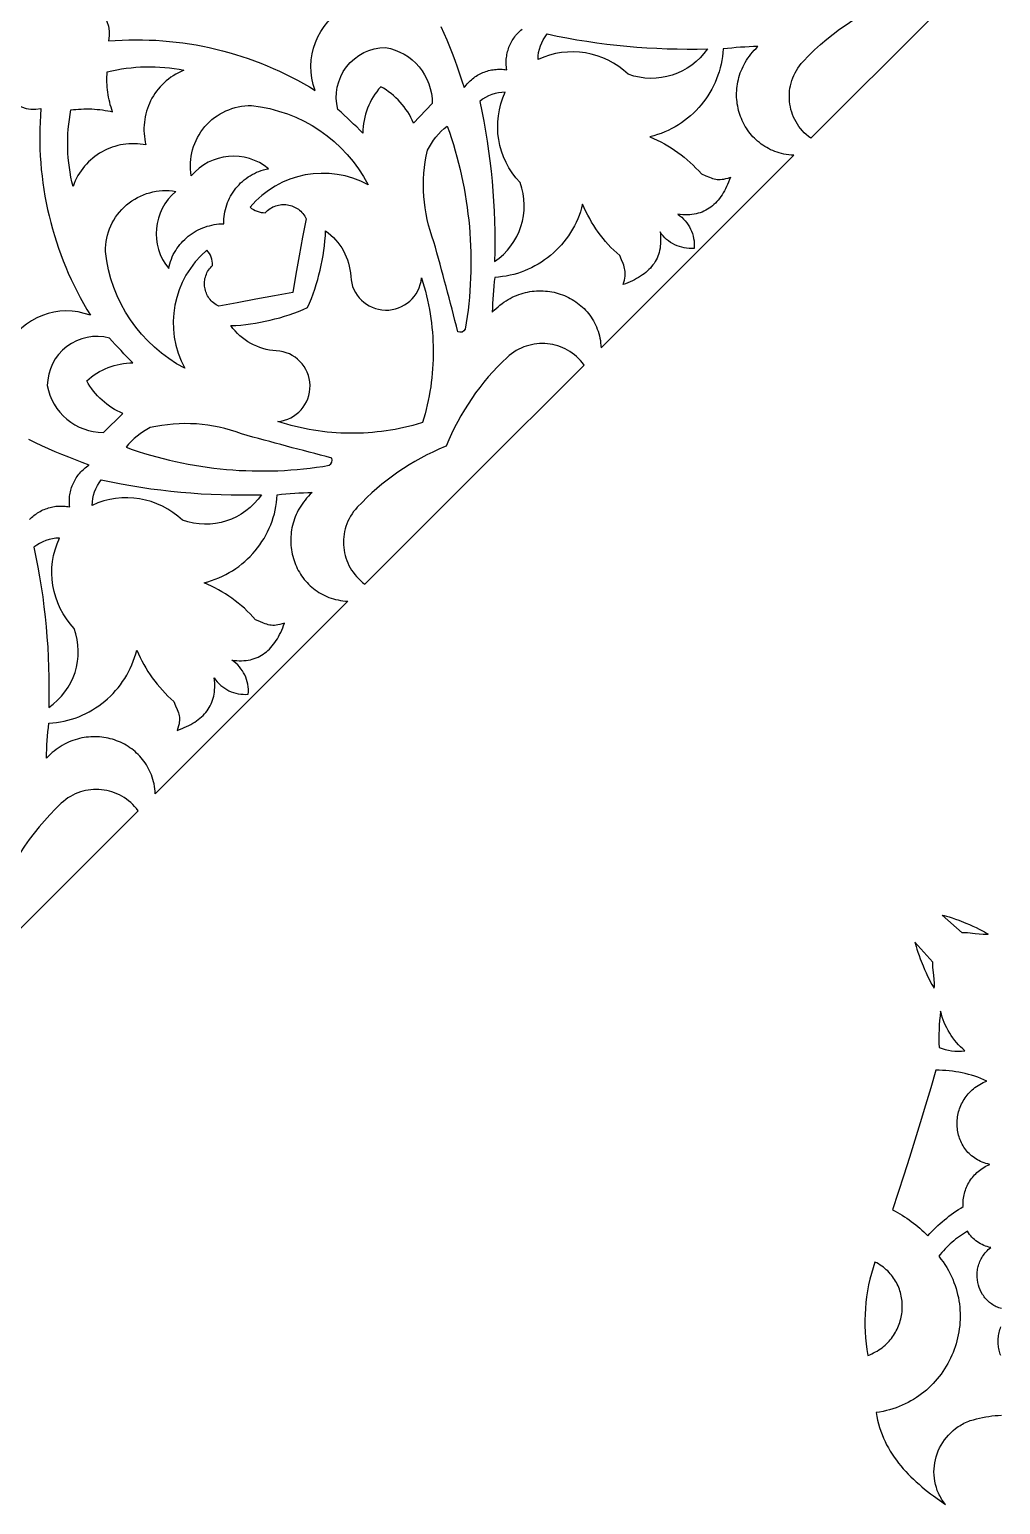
# Model space of a CAD drawing. Extents: x 3927 to 5087, y -513 to 1114.
# Drawn here: x 4156.5 to 4305, y 192.8 to 418.3 of the extents above; entities that cross this region are included whole.
import ezdxf

# ---------------------------------------------------------------- set-up
doc = ezdxf.new("R2010")
doc.units = 0
doc.layers.add('LAYER_1', color=18, linetype='CONTINUOUS')

msp = doc.modelspace()

# ---------------------------------------------------------------- linework, layer by layer
at = {"layer": 'LAYER_1'}
for points in [[(4187.47, 425.3, -0.190741), (4181.68, 428.32, -0.566428), (4166.47, 421.87, -0.30721), (4168.59, 416.58, -0.16029), (4200.21, 409.02, -0.380582), (4205.12, 421.82, 0.285714), (4204.45, 422.5, -0.451873), (4186.45, 429.72, 0.142336)], [(4260.18, 415.38, -0.343348), (4248.09, 411.48, 0.30826), (4234.28, 413.75, -0.170224), (4235.68, 417.65, 0.060362)], [(4207.48, 402.5, 0.013484), (4203.67, 406.11, -0.488168), (4210.94, 415.59, -0.365052), (4218.1, 407.02), (4215.24, 404.03, 0.168582), (4210.22, 409.58, 0.182959)], [(4169.22, 405.73), (4169.09, 406.1), (4168.97, 406.46), (4168.86, 406.83), (4168.77, 407.21), (4168.68, 407.58), (4168.6, 407.96), (4168.53, 408.35), (4168.47, 408.73), (4168.42, 409.12), (4168.39, 409.5), (4168.36, 409.89), (4168.34, 410.28), (4168.34, 410.68), (4168.35, 411.07), (4168.36, 411.46), (4168.39, 411.86, -0.110537), (4180.11, 412.11), (4179.68, 411.93), (4179.27, 411.72), (4178.87, 411.51), (4178.48, 411.27), (4178.11, 411.02), (4177.75, 410.76), (4177.41, 410.48), (4177.08, 410.19), (4176.77, 409.88), (4176.47, 409.56), (4176.19, 409.23), (4175.93, 408.89), (4175.68, 408.54), (4175.45, 408.18), (4175.23, 407.81), (4175.03, 407.42), (4174.85, 407.04), (4174.68, 406.64), (4174.53, 406.24), (4174.4, 405.83), (4174.29, 405.42), (4174.2, 405), (4174.12, 404.57), (4174.07, 404.15), (4174.03, 403.72), (4174.01, 403.28), (4174.01, 402.85), (4174.03, 402.41), (4174.07, 401.98), (4174.13, 401.54), (4174.21, 401.11), (4174.32, 400.68), (4173.88, 400.76), (4173.44, 400.82), (4173, 400.85), (4172.57, 400.87), (4172.13, 400.87), (4171.7, 400.85), (4171.26, 400.81), (4170.84, 400.75), (4170.41, 400.67), (4169.99, 400.58), (4169.58, 400.46), (4169.17, 400.33), (4168.77, 400.18), (4168.37, 400.01), (4167.98, 399.83), (4167.6, 399.63), (4167.23, 399.41), (4166.87, 399.17), (4166.52, 398.92), (4166.18, 398.65), (4165.85, 398.37), (4165.53, 398.08), (4165.23, 397.76), (4164.94, 397.44), (4164.66, 397.09), (4164.4, 396.74), (4164.15, 396.37), (4163.92, 395.98), (4163.7, 395.59), (4163.51, 395.18), (4163.33, 394.76), (4163.16, 394.32, -0.110537), (4162.85, 406.04), (4163.22, 406.08), (4163.6, 406.12), (4164, 406.15), (4164.4, 406.17), (4164.8, 406.19), (4165.21, 406.19), (4165.63, 406.19), (4166.04, 406.18), (4166.45, 406.15), (4166.87, 406.12), (4167.28, 406.08), (4167.68, 406.03), (4168.08, 405.97), (4168.47, 405.9), (4168.85, 405.82)], [(4149.53, 387.36, 0.190741), (4146.51, 393.15, 0.566428), (4152.96, 408.36, 0.30721), (4158.25, 406.24, 0.16029), (4165.81, 374.62, 0.380582), (4153, 369.71, -0.285714), (4152.33, 370.38, 0.451873), (4145.11, 388.38, -0.142336)], [(4227.64, 382.84, 0.343348), (4231.53, 394.93, -0.30826), (4229.27, 408.74, 0.170224), (4225.37, 407.34, -0.060362)], [(4186.21, 388.62), (4186.21, 388.99), (4186.23, 389.37), (4186.26, 389.74), (4186.31, 390.1), (4186.38, 390.46), (4186.46, 390.82), (4186.56, 391.17), (4186.67, 391.52), (4186.8, 391.86), (4186.94, 392.2), (4187.09, 392.53), (4187.26, 392.85), (4187.44, 393.16), (4187.64, 393.47), (4187.85, 393.77), (4188.07, 394.06), (4188.3, 394.33), (4188.55, 394.6), (4188.8, 394.86), (4189.07, 395.11), (4189.35, 395.34), (4189.64, 395.57), (4189.94, 395.78), (4190.25, 395.97), (4190.57, 396.16), (4190.9, 396.33), (4191.24, 396.49), (4191.59, 396.63), (4191.95, 396.75), (4192.31, 396.86), (4192.69, 396.96), (4193.07, 397.03, 0.410285), (4181.25, 395.95, -0.467604), (4190.44, 406.7, -0.250469), (4208.31, 394.59, 0.353746), (4190.23, 391.18, 0.182927), (4192.57, 390.31), (4192.75, 390.5), (4192.93, 390.66), (4193.12, 390.82), (4193.32, 390.95), (4193.52, 391.08), (4193.73, 391.19), (4193.94, 391.28), (4194.16, 391.36), (4194.38, 391.43), (4194.6, 391.48), (4194.83, 391.52), (4195.05, 391.55), (4195.28, 391.56), (4195.51, 391.56), (4195.73, 391.55), (4195.96, 391.52), (4196.18, 391.48), (4196.4, 391.42), (4196.62, 391.36), (4196.83, 391.28), (4197.04, 391.18), (4197.24, 391.08), (4197.44, 390.96), (4197.63, 390.83), (4197.81, 390.69), (4197.98, 390.53), (4198.15, 390.37), (4198.31, 390.19), (4198.45, 390), (4198.59, 389.8), (4198.71, 389.58), (4198.83, 389.36), (4198.28, 386.55), (4197.75, 383.74), (4197.24, 380.93), (4196.76, 378.11), (4196.78, 378.12), (4193.95, 377.61), (4191.12, 377.09), (4188.29, 376.55), (4185.47, 376), (4185.25, 376.11), (4185.03, 376.24), (4184.83, 376.37), (4184.64, 376.52), (4184.46, 376.68), (4184.29, 376.84), (4184.14, 377.02), (4184, 377.2), (4183.87, 377.39), (4183.75, 377.59), (4183.64, 377.79), (4183.55, 378), (4183.47, 378.21), (4183.4, 378.43), (4183.35, 378.65), (4183.31, 378.87), (4183.28, 379.09), (4183.27, 379.32), (4183.27, 379.55), (4183.28, 379.77), (4183.3, 380), (4183.34, 380.23), (4183.4, 380.45), (4183.46, 380.67), (4183.55, 380.89), (4183.64, 381.1), (4183.75, 381.31), (4183.87, 381.51), (4184.01, 381.71), (4184.17, 381.9), (4184.33, 382.08), (4184.51, 382.26, 0.182927), (4183.65, 384.6, 0.353746), (4180.24, 366.52, -0.250469), (4168.13, 384.39, -0.467604), (4178.88, 393.58, 0.410285), (4177.8, 381.76), (4177.87, 382.14), (4177.96, 382.51), (4178.07, 382.87), (4178.2, 383.22), (4178.34, 383.57), (4178.5, 383.9), (4178.67, 384.23), (4178.86, 384.54), (4179.06, 384.85), (4179.27, 385.15), (4179.49, 385.44), (4179.73, 385.71), (4179.98, 385.98), (4180.24, 386.24), (4180.51, 386.48), (4180.79, 386.71), (4181.08, 386.93), (4181.38, 387.14), (4181.68, 387.34), (4182, 387.52), (4182.32, 387.69), (4182.65, 387.85), (4182.99, 387.99), (4183.33, 388.12), (4183.67, 388.23), (4184.03, 388.33), (4184.38, 388.42), (4184.74, 388.49), (4185.1, 388.55), (4185.47, 388.59), (4185.84, 388.61)], [(4217.38, 399.86, -0.115328), (4220.39, 403.56, -0.128981), (4223.15, 372.48, -0.4), (4222.02, 372.11, 0.004418), (4218.35, 385.88, -0.149279)], [(4216.48, 358.17), (4215.81, 357.98), (4215.14, 357.79), (4214.46, 357.62), (4213.78, 357.46), (4213.1, 357.31), (4212.42, 357.18), (4211.73, 357.06), (4211.05, 356.96), (4210.36, 356.86), (4209.67, 356.78), (4208.98, 356.72), (4208.28, 356.66), (4207.59, 356.62), (4206.9, 356.59), (4206.2, 356.58), (4205.51, 356.58), (4204.81, 356.59), (4204.11, 356.62), (4203.42, 356.66), (4202.72, 356.71), (4202.03, 356.77), (4201.34, 356.85), (4200.64, 356.94), (4199.95, 357.05), (4199.26, 357.17), (4198.58, 357.3), (4197.89, 357.44), (4197.2, 357.6), (4196.52, 357.78), (4195.84, 357.96), (4195.16, 358.16), (4194.49, 358.37, 0.930701), (4194.25, 369.2, -0.229894), (4187.3, 373.04), (4188.06, 373.08), (4188.81, 373.14), (4189.57, 373.22), (4190.32, 373.32), (4191.07, 373.43), (4191.82, 373.56), (4192.56, 373.71), (4193.31, 373.88), (4194.04, 374.06), (4194.77, 374.26), (4195.5, 374.48), (4196.22, 374.71), (4196.94, 374.96), (4197.65, 375.22), (4198.35, 375.51), (4199.04, 375.81), (4199.34, 376.5), (4199.62, 377.21), (4199.88, 377.92), (4200.13, 378.63), (4200.36, 379.35), (4200.58, 380.08), (4200.77, 380.81), (4200.96, 381.54), (4201.12, 382.28), (4201.27, 383.02), (4201.4, 383.76), (4201.51, 384.51), (4201.61, 385.26), (4201.68, 386.01), (4201.75, 386.77), (4201.79, 387.53, -0.229894), (4205.63, 380.58, 0.930701), (4216.46, 380.34), (4216.67, 379.66), (4216.87, 378.98), (4217.06, 378.29), (4217.23, 377.61), (4217.39, 376.92), (4217.53, 376.23), (4217.67, 375.53), (4217.79, 374.84), (4217.89, 374.14), (4217.98, 373.45), (4218.06, 372.75), (4218.12, 372.05), (4218.18, 371.35), (4218.21, 370.65), (4218.24, 369.95), (4218.25, 369.25), (4218.25, 368.55), (4218.23, 367.86), (4218.2, 367.16), (4218.16, 366.46), (4218.1, 365.76), (4218.03, 365.07), (4217.95, 364.37), (4217.86, 363.68), (4217.75, 362.99), (4217.63, 362.3), (4217.49, 361.61), (4217.34, 360.93), (4217.18, 360.24), (4217, 359.56), (4216.82, 358.89), (4216.61, 358.21)], [(4172.33, 367.35, -0.013484), (4168.72, 371.15, 0.488168), (4159.23, 363.89, 0.365052), (4167.81, 356.72), (4170.8, 359.59, -0.168582), (4165.25, 364.61, -0.182959)], [(4174.97, 357.44, 0.115328), (4171.27, 354.44, 0.128981), (4202.35, 351.68, 0.4), (4202.72, 352.8, -0.004418), (4188.94, 356.48, 0.149279)], [(4191.98, 347.19, -0.343348), (4179.9, 343.29, 0.30826), (4166.09, 345.56, -0.170224), (4167.48, 349.45, 0.060362)], [(4159.44, 314.65, 0.343348), (4163.34, 326.73, -0.30826), (4161.08, 340.55, 0.170224), (4157.18, 339.15, -0.060362)]]:
    msp.add_lwpolyline(points, format="xyb", close=True, dxfattribs=at)
for points in [[(4294.44, 420.14), (4276, 401.7), (4275.64, 401.96), (4275.31, 402.25), (4275, 402.54), (4274.71, 402.85), (4274.44, 403.17), (4274.18, 403.51), (4273.95, 403.85), (4273.74, 404.21), (4273.54, 404.57), (4273.37, 404.94), (4273.22, 405.32), (4273.08, 405.71), (4272.97, 406.1), (4272.88, 406.5), (4272.81, 406.9), (4272.76, 407.31), (4272.73, 407.71), (4272.72, 408.12), (4272.73, 408.53), (4272.76, 408.93), (4272.81, 409.34), (4272.89, 409.74), (4272.98, 410.15), (4273.1, 410.54), (4273.24, 410.93), (4273.4, 411.32), (4273.59, 411.7), (4273.79, 412.07), (4274.02, 412.43), (4274.27, 412.79), (4274.54, 413.13), (4274.83, 413.46, -0.129946), (4291.39, 423.86)], [(4154.68, 280.39), (4173.13, 298.83), (4172.86, 299.18), (4172.58, 299.51), (4172.29, 299.83), (4171.98, 300.12), (4171.66, 300.39), (4171.32, 300.64), (4170.98, 300.88), (4170.62, 301.09), (4170.26, 301.28), (4169.88, 301.46), (4169.5, 301.61), (4169.12, 301.74), (4168.72, 301.86), (4168.33, 301.95), (4167.93, 302.02), (4167.52, 302.07), (4167.12, 302.1), (4166.71, 302.11), (4166.3, 302.1), (4165.89, 302.07), (4165.49, 302.01), (4165.08, 301.94), (4164.68, 301.84), (4164.29, 301.73), (4163.89, 301.59), (4163.51, 301.42), (4163.13, 301.24), (4162.76, 301.04), (4162.39, 300.81), (4162.04, 300.56), (4161.7, 300.29), (4161.36, 300, 0.129946), (4150.97, 283.44)]]:
    msp.add_lwpolyline(points, format="xyb", dxfattribs=at)
for points in [[(4219.44, 418.79), (4219.88, 417.77), (4220.32, 416.75), (4220.74, 415.72), (4221.15, 414.69), (4221.54, 413.65), (4221.92, 412.6), (4222.29, 411.55), (4222.64, 410.5), (4222.98, 409.44), (4223.12, 409.63), (4223.27, 409.82), (4223.42, 410), (4223.58, 410.17), (4223.74, 410.34), (4223.91, 410.5), (4224.09, 410.66), (4224.27, 410.81), (4224.45, 410.95), (4224.64, 411.08), (4224.83, 411.21), (4225.03, 411.33), (4225.23, 411.45), (4225.43, 411.55), (4225.64, 411.65), (4225.85, 411.74), (4226.06, 411.83), (4226.28, 411.91), (4226.5, 411.98), (4226.72, 412.04), (4226.94, 412.1), (4227.17, 412.14), (4227.4, 412.18), (4227.63, 412.21), (4227.86, 412.24), (4228.09, 412.25), (4228.32, 412.26), (4228.56, 412.26), (4228.79, 412.25), (4229.03, 412.23), (4229.27, 412.2), (4229.5, 412.17), (4229.47, 412.4), (4229.44, 412.64), (4229.42, 412.88), (4229.41, 413.11), (4229.41, 413.35), (4229.42, 413.58), (4229.43, 413.81), (4229.46, 414.04), (4229.49, 414.27), (4229.53, 414.5), (4229.57, 414.73), (4229.63, 414.95), (4229.69, 415.17), (4229.76, 415.39), (4229.84, 415.61), (4229.93, 415.82), (4230.02, 416.03), (4230.12, 416.24), (4230.22, 416.44), (4230.34, 416.64), (4230.46, 416.84), (4230.59, 417.03), (4230.72, 417.22), (4230.86, 417.4), (4231.01, 417.58), (4231.17, 417.76), (4231.33, 417.93), (4231.5, 418.09), (4231.67, 418.25), (4231.85, 418.4)], [(4156.49, 343.37), (4156.66, 343.54), (4156.83, 343.7), (4157, 343.86), (4157.18, 344.01), (4157.37, 344.15), (4157.56, 344.28), (4157.75, 344.41), (4157.95, 344.53), (4158.15, 344.64), (4158.35, 344.75), (4158.56, 344.85), (4158.77, 344.94), (4158.98, 345.03), (4159.2, 345.1), (4159.42, 345.17), (4159.64, 345.24), (4159.87, 345.29), (4160.09, 345.34), (4160.32, 345.38), (4160.55, 345.41), (4160.78, 345.43), (4161.01, 345.44), (4161.24, 345.45), (4161.48, 345.45), (4161.71, 345.44), (4161.95, 345.42), (4162.18, 345.39), (4162.42, 345.36), (4162.65, 345.32), (4162.62, 345.55), (4162.61, 345.79), (4162.6, 346.03), (4162.6, 346.26), (4162.6, 346.49), (4162.62, 346.73), (4162.64, 346.96), (4162.67, 347.19), (4162.71, 347.42), (4162.76, 347.64), (4162.82, 347.87), (4162.88, 348.09), (4162.95, 348.31), (4163.03, 348.53), (4163.12, 348.74), (4163.21, 348.95), (4163.31, 349.16), (4163.42, 349.36), (4163.53, 349.56), (4163.65, 349.76), (4163.78, 349.95), (4163.91, 350.14), (4164.06, 350.32), (4164.2, 350.5), (4164.36, 350.67), (4164.52, 350.84), (4164.69, 351), (4164.86, 351.16), (4165.04, 351.31), (4165.23, 351.46), (4165.42, 351.6), (4165.62, 351.73), (4164.57, 352.11), (4163.53, 352.5), (4162.5, 352.91), (4161.47, 353.33), (4160.44, 353.76), (4159.42, 354.2), (4158.41, 354.66), (4157.41, 355.13), (4156.41, 355.62)], [(4305.17, 222.71), (4304.96, 222.77), (4304.76, 222.84), (4304.56, 222.92), (4304.37, 223), (4304.19, 223.1), (4304.01, 223.2), (4303.83, 223.31), (4303.66, 223.42), (4303.5, 223.54), (4303.34, 223.66), (4303.19, 223.8), (4303.04, 223.93), (4302.9, 224.08), (4302.76, 224.22), (4302.63, 224.38), (4302.51, 224.53), (4302.39, 224.7), (4302.28, 224.86), (4302.08, 225.21), (4301.9, 225.57), (4301.75, 225.94), (4301.63, 226.32), (4301.53, 226.71), (4301.47, 227.11), (4301.43, 227.51), (4301.42, 227.71), (4301.42, 227.91), (4301.43, 228.12), (4301.45, 228.32), (4301.47, 228.52), (4301.5, 228.73), (4301.54, 228.93), (4301.59, 229.13), (4301.64, 229.33), (4301.71, 229.53), (4301.78, 229.73), (4301.86, 229.92), (4301.95, 230.12), (4302.05, 230.31), (4302.15, 230.5), (4302.27, 230.68), (4302.39, 230.87), (4302.53, 231.05), (4302.67, 231.23), (4302.82, 231.4), (4302.98, 231.57), (4303.15, 231.74), (4303.33, 231.9), (4303.52, 232.05), (4303.24, 232.12), (4302.97, 232.19), (4302.7, 232.28), (4302.44, 232.38), (4302.19, 232.5), (4301.94, 232.62), (4301.7, 232.76), (4301.47, 232.92), (4301.25, 233.08), (4301.03, 233.26), (4300.83, 233.44), (4300.63, 233.64), (4300.45, 233.85), (4300.27, 234.07), (4300.11, 234.3), (4299.96, 234.54), (4299.64, 234.35), (4299.33, 234.16), (4299.03, 233.96), (4298.73, 233.75), (4298.43, 233.53), (4298.15, 233.31), (4297.86, 233.08), (4297.58, 232.85), (4297.31, 232.6), (4297.05, 232.36), (4296.79, 232.1), (4296.53, 231.84), (4296.29, 231.57), (4296.05, 231.29), (4295.81, 231.01), (4295.59, 230.72), (4295.91, 230.3), (4296.22, 229.87), (4296.51, 229.44), (4296.79, 229), (4297.04, 228.56), (4297.28, 228.11), (4297.5, 227.65), (4297.7, 227.2), (4297.89, 226.73), (4298.06, 226.27), (4298.21, 225.8), (4298.34, 225.33), (4298.46, 224.86), (4298.57, 224.39), (4298.65, 223.91), (4298.72, 223.44), (4298.77, 222.96), (4298.81, 222.49), (4298.83, 222.01), (4298.84, 221.53), (4298.83, 221.06), (4298.81, 220.59), (4298.77, 220.11), (4298.71, 219.64), (4298.64, 219.18), (4298.56, 218.71), (4298.46, 218.25), (4298.35, 217.79), (4298.22, 217.34), (4298.08, 216.89), (4297.93, 216.45), (4297.76, 216.01), (4297.58, 215.57), (4297.38, 215.14), (4297.17, 214.72), (4296.95, 214.3), (4296.72, 213.89), (4296.47, 213.49), (4296.21, 213.1), (4295.93, 212.71), (4295.65, 212.33), (4295.35, 211.97), (4295.04, 211.61), (4294.72, 211.26), (4294.38, 210.91), (4294.04, 210.58), (4293.68, 210.26), (4293.31, 209.96), (4292.93, 209.66), (4292.54, 209.37), (4292.14, 209.1), (4291.73, 208.84), (4291.31, 208.59), (4290.87, 208.36), (4290.43, 208.13), (4289.98, 207.93), (4289.51, 207.73), (4289.04, 207.56), (4288.56, 207.39), (4288.06, 207.25), (4287.56, 207.11), (4287.05, 207), (4286.53, 206.9), (4286, 206.82), (4286.1, 206.23), (4286.22, 205.65), (4286.36, 205.08), (4286.52, 204.52), (4286.7, 203.97), (4286.9, 203.44), (4287.12, 202.92), (4287.35, 202.4), (4287.6, 201.9), (4287.87, 201.41), (4288.15, 200.93), (4288.45, 200.45), (4288.77, 199.99), (4289.09, 199.54), (4289.43, 199.1), (4289.78, 198.66), (4290.15, 198.23), (4290.52, 197.82), (4290.91, 197.41), (4291.31, 197.01), (4291.71, 196.61), (4292.13, 196.23), (4292.55, 195.85), (4292.98, 195.48), (4293.41, 195.12), (4293.86, 194.76), (4294.3, 194.41), (4294.76, 194.07), (4295.67, 193.4), (4296.6, 192.76), (4296.44, 192.96), (4296.29, 193.17), (4296.15, 193.38), (4296.01, 193.59), (4295.88, 193.81), (4295.76, 194.02), (4295.65, 194.24), (4295.54, 194.47), (4295.45, 194.69), (4295.35, 194.92), (4295.27, 195.15), (4295.2, 195.38), (4295.07, 195.84), (4294.97, 196.31), (4294.9, 196.78), (4294.86, 197.26), (4294.84, 197.73), (4294.86, 198.2), (4294.9, 198.68), (4294.97, 199.15), (4295.06, 199.61), (4295.18, 200.07), (4295.33, 200.52), (4295.5, 200.96), (4295.7, 201.4), (4295.92, 201.82), (4296.17, 202.23), (4296.44, 202.63), (4296.74, 203.01), (4297.06, 203.38), (4297.4, 203.73), (4297.76, 204.06), (4298.15, 204.37), (4298.35, 204.52), (4298.55, 204.66), (4298.77, 204.79), (4298.98, 204.93), (4299.2, 205.05), (4299.43, 205.17), (4299.66, 205.28), (4299.9, 205.39), (4300.15, 205.49), (4300.39, 205.58), (4300.86, 205.73), (4301.33, 205.86), (4301.8, 205.97), (4302.27, 206.07), (4302.75, 206.16), (4303.22, 206.24), (4303.7, 206.3), (4304.18, 206.35), (4304.66, 206.39), (4305.14, 206.41)], [(4305.06, 215.52), (4304.98, 215.73), (4304.92, 215.94), (4304.86, 216.15), (4304.8, 216.37), (4304.76, 216.59), (4304.72, 216.81), (4304.7, 217.03), (4304.68, 217.25), (4304.66, 217.48), (4304.66, 217.7), (4304.66, 217.93), (4304.67, 218.15), (4304.7, 218.38), (4304.72, 218.6), (4304.76, 218.83), (4304.81, 219.05), (4304.86, 219.28), (4304.93, 219.5), (4305, 219.72), (4305.08, 219.94)]]:
    msp.add_lwpolyline(points, dxfattribs=at)
for points in [[(4258.66, 384.36), (4273.38, 399.09), (4273, 399.11), (4272.62, 399.16), (4272.25, 399.21), (4271.88, 399.28), (4271.52, 399.36), (4271.18, 399.45), (4270.83, 399.56), (4270.5, 399.68), (4270.17, 399.81), (4269.86, 399.95), (4269.55, 400.11), (4269.25, 400.27), (4268.95, 400.44), (4268.67, 400.63), (4268.39, 400.82), (4268.13, 401.03), (4267.87, 401.24), (4267.62, 401.46), (4267.38, 401.69), (4267.15, 401.93), (4266.93, 402.18), (4266.72, 402.43), (4266.52, 402.7), (4266.32, 402.97), (4266.14, 403.24), (4265.97, 403.52), (4265.81, 403.81), (4265.65, 404.1), (4265.51, 404.4), (4265.38, 404.71), (4265.26, 405.01), (4265.15, 405.33), (4265.05, 405.64), (4264.96, 405.97), (4264.88, 406.29), (4264.82, 406.62), (4264.76, 406.95), (4264.72, 407.28), (4264.68, 407.61), (4264.66, 407.95), (4264.65, 408.29), (4264.65, 408.63), (4264.67, 408.97), (4264.69, 409.31), (4264.73, 409.65), (4264.78, 409.99), (4264.85, 410.33), (4264.92, 410.67), (4265.01, 411), (4265.11, 411.34), (4265.22, 411.68), (4265.35, 412.01), (4265.49, 412.34), (4265.64, 412.67), (4265.81, 412.99), (4265.98, 413.31), (4266.18, 413.63), (4266.38, 413.94), (4266.6, 414.25), (4266.84, 414.56), (4267.08, 414.86), (4267.34, 415.15), (4267.62, 415.44), (4267.91, 415.72), (4267.24, 415.71), (4266.58, 415.68), (4265.91, 415.65), (4265.25, 415.61), (4264.58, 415.56), (4263.92, 415.5), (4263.25, 415.44), (4262.59, 415.36), (4262.54, 414.77), (4262.48, 414.18), (4262.39, 413.59), (4262.27, 413.02), (4262.14, 412.45), (4261.98, 411.88), (4261.79, 411.33), (4261.59, 410.78), (4261.36, 410.25), (4261.12, 409.72), (4260.85, 409.21), (4260.56, 408.7), (4260.26, 408.21), (4259.93, 407.73), (4259.59, 407.27), (4259.22, 406.82), (4258.85, 406.38), (4258.45, 405.95), (4258.04, 405.55), (4257.61, 405.15), (4257.16, 404.78), (4256.7, 404.42), (4256.23, 404.08), (4255.74, 403.76), (4255.24, 403.46), (4254.73, 403.17), (4254.2, 402.91), (4253.66, 402.67), (4253.11, 402.45), (4252.55, 402.25), (4251.98, 402.07), (4251.4, 401.92), (4251.96, 401.67), (4252.52, 401.41), (4253.07, 401.13), (4253.6, 400.84), (4254.13, 400.54), (4254.65, 400.22), (4255.16, 399.88), (4255.67, 399.53), (4256.15, 399.17), (4256.63, 398.79), (4257.1, 398.4), (4257.56, 398), (4258, 397.58), (4258.44, 397.15), (4258.86, 396.71), (4259.27, 396.25), (4259.93, 395.97), (4260.49, 395.74), (4260.74, 395.64), (4260.98, 395.56), (4261.22, 395.49), (4261.45, 395.44), (4261.68, 395.4), (4261.91, 395.39), (4262.16, 395.39), (4262.42, 395.42), (4262.7, 395.46), (4263.01, 395.53), (4263.34, 395.62), (4263.7, 395.74), (4263.56, 395.37), (4263.42, 395), (4263.27, 394.65), (4263.11, 394.31), (4262.95, 393.98), (4262.78, 393.66), (4262.6, 393.35), (4262.42, 393.06), (4262.23, 392.78), (4262.03, 392.51), (4261.83, 392.25), (4261.61, 392.01), (4261.4, 391.78), (4261.17, 391.56), (4260.94, 391.36), (4260.7, 391.17), (4260.45, 390.99), (4260.19, 390.83), (4259.92, 390.68), (4259.65, 390.54), (4259.37, 390.42), (4259.08, 390.31), (4258.78, 390.22), (4258.47, 390.14), (4258.15, 390.08), (4257.82, 390.04), (4257.48, 390), (4257.14, 389.99), (4256.78, 389.99), (4256.41, 390), (4256.04, 390.03), (4255.65, 390.08), (4255.97, 389.85), (4256.26, 389.61), (4256.54, 389.35), (4256.8, 389.07), (4257.03, 388.77), (4257.25, 388.47), (4257.44, 388.14), (4257.62, 387.81), (4257.77, 387.47), (4257.89, 387.11), (4258, 386.75), (4258.08, 386.38), (4258.14, 386.01), (4258.17, 385.63), (4258.18, 385.24), (4258.16, 384.85), (4257.78, 384.84), (4257.39, 384.85), (4257.01, 384.88), (4256.63, 384.94), (4256.26, 385.02), (4255.9, 385.13), (4255.55, 385.25), (4255.21, 385.4), (4254.87, 385.58), (4254.55, 385.77), (4254.24, 385.99), (4253.95, 386.22), (4253.67, 386.48), (4253.41, 386.76), (4253.17, 387.05), (4252.94, 387.37), (4252.99, 386.98), (4253.02, 386.6), (4253.03, 386.24), (4253.03, 385.88), (4253.02, 385.54), (4252.98, 385.2), (4252.94, 384.87), (4252.87, 384.55), (4252.8, 384.24), (4252.71, 383.94), (4252.6, 383.65), (4252.48, 383.37), (4252.34, 383.1), (4252.19, 382.83), (4252.03, 382.57), (4251.85, 382.32), (4251.66, 382.08), (4251.46, 381.85), (4251.24, 381.62), (4251.01, 381.4), (4250.77, 381.19), (4250.51, 380.99), (4250.24, 380.79), (4249.96, 380.6), (4249.66, 380.42), (4249.36, 380.24), (4249.04, 380.07), (4248.71, 379.91), (4248.37, 379.75), (4248.02, 379.6), (4247.65, 379.46), (4247.28, 379.32), (4247.4, 379.68), (4247.49, 380.01), (4247.56, 380.32), (4247.6, 380.6), (4247.63, 380.86), (4247.63, 381.11), (4247.61, 381.34), (4247.58, 381.57), (4247.53, 381.8), (4247.46, 382.04), (4247.38, 382.28), (4247.28, 382.53), (4247.04, 383.09), (4246.77, 383.75), (4246.31, 384.16), (4245.87, 384.58), (4245.44, 385.01), (4245.02, 385.46), (4244.62, 385.92), (4244.23, 386.39), (4243.85, 386.86), (4243.49, 387.35), (4243.14, 387.85), (4242.8, 388.36), (4242.48, 388.88), (4242.18, 389.41), (4241.88, 389.95), (4241.61, 390.5), (4241.35, 391.06), (4241.1, 391.62), (4240.95, 391.04), (4240.77, 390.47), (4240.57, 389.91), (4240.35, 389.36), (4240.11, 388.82), (4239.85, 388.29), (4239.56, 387.78), (4239.26, 387.28), (4238.94, 386.79), (4238.6, 386.31), (4238.24, 385.86), (4237.86, 385.41), (4237.47, 384.98), (4237.06, 384.57), (4236.64, 384.17), (4236.2, 383.79), (4235.75, 383.43), (4235.29, 383.09), (4234.81, 382.76), (4234.31, 382.46), (4233.81, 382.17), (4233.3, 381.9), (4232.77, 381.66), (4232.23, 381.43), (4231.69, 381.23), (4231.14, 381.04), (4230.57, 380.88), (4230, 380.75), (4229.43, 380.63), (4228.84, 380.54), (4228.25, 380.47), (4227.66, 380.43), (4227.58, 379.77), (4227.52, 379.1), (4227.46, 378.44), (4227.41, 377.77), (4227.37, 377.11), (4227.34, 376.44), (4227.31, 375.77), (4227.29, 375.11), (4227.58, 375.4), (4227.87, 375.67), (4228.16, 375.94), (4228.46, 376.18), (4228.77, 376.42), (4229.07, 376.64), (4229.39, 376.84), (4229.71, 377.04), (4230.03, 377.21), (4230.35, 377.38), (4230.68, 377.53), (4231.01, 377.67), (4231.34, 377.8), (4231.68, 377.91), (4232.01, 378.01), (4232.35, 378.1), (4232.69, 378.17), (4233.03, 378.24), (4233.37, 378.29), (4233.71, 378.32), (4234.05, 378.35), (4234.39, 378.36), (4234.73, 378.37), (4235.07, 378.36), (4235.41, 378.34), (4235.74, 378.3), (4236.07, 378.26), (4236.4, 378.2), (4236.73, 378.14), (4237.05, 378.06), (4237.37, 377.97), (4237.69, 377.87), (4238, 377.76), (4238.31, 377.64), (4238.62, 377.51), (4238.92, 377.37), (4239.21, 377.21), (4239.5, 377.05), (4239.78, 376.88), (4240.05, 376.7), (4240.32, 376.5), (4240.58, 376.3), (4240.84, 376.09), (4241.09, 375.87), (4241.32, 375.64), (4241.56, 375.4), (4241.78, 375.15), (4241.99, 374.89), (4242.2, 374.63), (4242.39, 374.35), (4242.57, 374.07), (4242.75, 373.77), (4242.91, 373.47), (4243.07, 373.16), (4243.21, 372.85), (4243.34, 372.52), (4243.46, 372.19), (4243.56, 371.84), (4243.66, 371.49), (4243.74, 371.14), (4243.81, 370.77), (4243.86, 370.4), (4243.9, 370.02), (4243.93, 369.63)], [(4224.56, 350.27), (4241.32, 367.02), (4241.06, 367.37), (4240.77, 367.71), (4240.48, 368.02), (4240.17, 368.31), (4239.85, 368.58), (4239.51, 368.83), (4239.17, 369.07), (4238.81, 369.28), (4238.45, 369.48), (4238.08, 369.65), (4237.7, 369.8), (4237.31, 369.94), (4236.92, 370.05), (4236.52, 370.14), (4236.12, 370.21), (4235.71, 370.26), (4235.31, 370.29), (4234.9, 370.3), (4234.49, 370.29), (4234.08, 370.26), (4233.68, 370.21), (4233.27, 370.13), (4232.87, 370.03), (4232.48, 369.92), (4232.09, 369.78), (4231.7, 369.62), (4231.32, 369.43), (4230.95, 369.23), (4230.59, 369), (4230.23, 368.75), (4229.89, 368.48), (4229.55, 368.19), (4228.8, 367.46), (4228.07, 366.72), (4227.36, 365.96), (4226.67, 365.19), (4226.01, 364.39), (4225.36, 363.58), (4224.74, 362.75), (4224.15, 361.9), (4223.57, 361.04), (4223.02, 360.16), (4222.49, 359.27), (4221.99, 358.37), (4221.51, 357.45), (4221.05, 356.51), (4220.62, 355.57), (4220.22, 354.61), (4220.07, 354.55), (4219.12, 354.14), (4218.19, 353.71), (4217.26, 353.26), (4216.35, 352.78), (4215.46, 352.28), (4214.58, 351.76), (4213.71, 351.21), (4212.86, 350.64), (4212.02, 350.04), (4211.2, 349.43), (4210.4, 348.79), (4209.61, 348.13), (4208.84, 347.45), (4208.09, 346.74), (4207.36, 346.02), (4206.64, 345.27), (4206.35, 344.94), (4206.08, 344.6), (4205.83, 344.24), (4205.6, 343.88), (4205.39, 343.51), (4205.21, 343.13), (4205.05, 342.74), (4204.91, 342.35), (4204.79, 341.95), (4204.7, 341.55), (4204.62, 341.15), (4204.57, 340.74), (4204.54, 340.34), (4204.52, 339.93), (4204.53, 339.52), (4204.56, 339.11), (4204.62, 338.71), (4204.69, 338.31), (4204.78, 337.91), (4204.89, 337.52), (4205.03, 337.13), (4205.18, 336.75), (4205.35, 336.38), (4205.55, 336.02), (4205.76, 335.66), (4205.99, 335.32), (4206.25, 334.98), (4206.52, 334.66), (4206.81, 334.35), (4207.12, 334.05), (4207.45, 333.77), (4207.8, 333.51), (4224.43, 350.13)], [(4190.47, 316.17), (4175.74, 301.44), (4175.71, 301.83), (4175.67, 302.21), (4175.62, 302.58), (4175.55, 302.95), (4175.47, 303.3), (4175.37, 303.65), (4175.27, 303.99), (4175.15, 304.33), (4175.02, 304.65), (4174.88, 304.97), (4174.72, 305.28), (4174.56, 305.58), (4174.38, 305.88), (4174.2, 306.16), (4174, 306.43), (4173.8, 306.7), (4173.59, 306.96), (4173.36, 307.21), (4173.13, 307.45), (4172.89, 307.68), (4172.65, 307.9), (4172.39, 308.11), (4172.13, 308.31), (4171.86, 308.5), (4171.59, 308.69), (4171.31, 308.86), (4171.02, 309.02), (4170.72, 309.17), (4170.43, 309.32), (4170.12, 309.45), (4169.81, 309.57), (4169.5, 309.68), (4169.18, 309.78), (4168.86, 309.87), (4168.54, 309.95), (4168.21, 310.01), (4167.88, 310.07), (4167.55, 310.11), (4167.21, 310.14), (4166.88, 310.17), (4166.54, 310.18), (4166.2, 310.17), (4165.86, 310.16), (4165.52, 310.13), (4165.18, 310.1), (4164.84, 310.05), (4164.5, 309.98), (4164.16, 309.91), (4163.82, 309.82), (4163.49, 309.72), (4163.15, 309.61), (4162.82, 309.48), (4162.49, 309.34), (4162.16, 309.19), (4161.84, 309.02), (4161.52, 308.84), (4161.2, 308.65), (4160.88, 308.45), (4160.57, 308.23), (4160.27, 307.99), (4159.97, 307.74), (4159.68, 307.48), (4159.39, 307.21), (4159.1, 306.92), (4159.12, 307.58), (4159.14, 308.25), (4159.18, 308.92), (4159.22, 309.58), (4159.27, 310.25), (4159.32, 310.91), (4159.39, 311.58), (4159.46, 312.24), (4160.06, 312.28), (4160.65, 312.35), (4161.23, 312.44), (4161.81, 312.55), (4162.38, 312.69), (4162.94, 312.85), (4163.5, 313.03), (4164.04, 313.24), (4164.58, 313.46), (4165.1, 313.71), (4165.62, 313.98), (4166.12, 314.27), (4166.61, 314.57), (4167.09, 314.9), (4167.56, 315.24), (4168.01, 315.6), (4168.45, 315.98), (4168.87, 316.38), (4169.28, 316.79), (4169.67, 317.22), (4170.05, 317.66), (4170.41, 318.12), (4170.75, 318.6), (4171.07, 319.09), (4171.37, 319.59), (4171.66, 320.1), (4171.92, 320.63), (4172.16, 321.17), (4172.38, 321.72), (4172.58, 322.28), (4172.76, 322.85), (4172.91, 323.43), (4173.16, 322.87), (4173.42, 322.31), (4173.69, 321.76), (4173.98, 321.22), (4174.29, 320.69), (4174.61, 320.17), (4174.95, 319.66), (4175.29, 319.16), (4175.66, 318.67), (4176.03, 318.19), (4176.42, 317.73), (4176.83, 317.27), (4177.25, 316.82), (4177.68, 316.39), (4178.12, 315.97), (4178.57, 315.56), (4178.85, 314.9), (4179.09, 314.34), (4179.19, 314.09), (4179.27, 313.85), (4179.34, 313.61), (4179.39, 313.38), (4179.42, 313.15), (4179.44, 312.92), (4179.44, 312.67), (4179.41, 312.41), (4179.37, 312.13), (4179.3, 311.82), (4179.21, 311.49), (4179.09, 311.12), (4179.46, 311.26), (4179.83, 311.41), (4180.18, 311.56), (4180.52, 311.72), (4180.85, 311.88), (4181.17, 312.05), (4181.47, 312.23), (4181.77, 312.41), (4182.05, 312.6), (4182.32, 312.8), (4182.57, 313), (4182.82, 313.21), (4183.05, 313.43), (4183.27, 313.66), (4183.47, 313.89), (4183.66, 314.13), (4183.84, 314.38), (4184, 314.64), (4184.15, 314.9), (4184.29, 315.18), (4184.41, 315.46), (4184.51, 315.75), (4184.61, 316.05), (4184.68, 316.36), (4184.75, 316.68), (4184.79, 317.01), (4184.82, 317.34), (4184.84, 317.69), (4184.84, 318.05), (4184.83, 318.41), (4184.8, 318.79), (4184.75, 319.18), (4184.97, 318.86), (4185.22, 318.56), (4185.48, 318.29), (4185.76, 318.03), (4186.05, 317.79), (4186.36, 317.58), (4186.68, 317.39), (4187.01, 317.21), (4187.36, 317.06), (4187.71, 316.94), (4188.07, 316.83), (4188.44, 316.75), (4188.82, 316.69), (4189.2, 316.66), (4189.58, 316.65), (4189.97, 316.66), (4189.99, 317.05), (4189.98, 317.44), (4189.95, 317.82), (4189.89, 318.19), (4189.81, 318.56), (4189.7, 318.92), (4189.57, 319.28), (4189.42, 319.62), (4189.25, 319.95), (4189.06, 320.27), (4188.84, 320.58), (4188.61, 320.88), (4188.35, 321.15), (4188.07, 321.42), (4187.78, 321.66), (4187.46, 321.89), (4187.85, 321.84), (4188.22, 321.81), (4188.59, 321.8), (4188.95, 321.8), (4189.29, 321.81), (4189.63, 321.84), (4189.96, 321.89), (4190.28, 321.95), (4190.58, 322.03), (4190.88, 322.12), (4191.18, 322.23), (4191.46, 322.35), (4191.73, 322.49), (4192, 322.64), (4192.26, 322.8), (4192.5, 322.98), (4192.75, 323.17), (4192.98, 323.37), (4193.21, 323.59), (4193.42, 323.82), (4193.63, 324.06), (4193.84, 324.32), (4194.03, 324.59), (4194.22, 324.87), (4194.41, 325.16), (4194.58, 325.47), (4194.75, 325.79), (4194.92, 326.12), (4195.08, 326.46), (4195.23, 326.81), (4195.37, 327.17), (4195.51, 327.55), (4195.15, 327.43), (4194.81, 327.34), (4194.51, 327.27), (4194.23, 327.22), (4193.97, 327.2), (4193.72, 327.2), (4193.48, 327.21), (4193.25, 327.25), (4193.02, 327.3), (4192.79, 327.37), (4192.55, 327.45), (4192.3, 327.55), (4191.74, 327.78), (4191.08, 328.06), (4190.67, 328.52), (4190.25, 328.96), (4189.81, 329.39), (4189.37, 329.81), (4188.91, 330.21), (4188.44, 330.6), (4187.96, 330.98), (4187.47, 331.34), (4186.97, 331.69), (4186.46, 332.03), (4185.94, 332.35), (4185.41, 332.65), (4184.87, 332.94), (4184.33, 333.22), (4183.77, 333.48), (4183.2, 333.73), (4183.79, 333.88), (4184.36, 334.06), (4184.92, 334.26), (4185.47, 334.48), (4186.01, 334.72), (4186.54, 334.98), (4187.05, 335.27), (4187.55, 335.57), (4188.04, 335.89), (4188.51, 336.23), (4188.97, 336.59), (4189.42, 336.96), (4189.85, 337.36), (4190.26, 337.76), (4190.65, 338.19), (4191.03, 338.62), (4191.4, 339.08), (4191.74, 339.54), (4192.06, 340.02), (4192.37, 340.51), (4192.66, 341.02), (4192.93, 341.53), (4193.17, 342.06), (4193.4, 342.59), (4193.6, 343.14), (4193.79, 343.69), (4193.95, 344.25), (4194.08, 344.83), (4194.2, 345.4), (4194.29, 345.99), (4194.35, 346.58), (4194.39, 347.17), (4195.06, 347.25), (4195.72, 347.31), (4196.39, 347.37), (4197.06, 347.42), (4197.72, 347.46), (4198.39, 347.49), (4199.05, 347.52), (4199.72, 347.53), (4199.43, 347.25), (4199.15, 346.96), (4198.89, 346.67), (4198.64, 346.37), (4198.41, 346.06), (4198.19, 345.75), (4197.99, 345.44), (4197.79, 345.12), (4197.61, 344.8), (4197.45, 344.48), (4197.3, 344.15), (4197.16, 343.82), (4197.03, 343.48), (4196.92, 343.15), (4196.82, 342.81), (4196.73, 342.48), (4196.65, 342.14), (4196.59, 341.8), (4196.54, 341.46), (4196.5, 341.12), (4196.48, 340.77), (4196.46, 340.44), (4196.46, 340.1), (4196.47, 339.76), (4196.49, 339.42), (4196.52, 339.09), (4196.57, 338.76), (4196.62, 338.43), (4196.69, 338.1), (4196.77, 337.77), (4196.86, 337.45), (4196.96, 337.14), (4197.07, 336.82), (4197.19, 336.52), (4197.32, 336.21), (4197.46, 335.91), (4197.62, 335.62), (4197.78, 335.33), (4197.95, 335.05), (4198.13, 334.77), (4198.32, 334.51), (4198.53, 334.24), (4198.74, 333.99), (4198.96, 333.74), (4199.19, 333.5), (4199.43, 333.27), (4199.68, 333.05), (4199.94, 332.84), (4200.2, 332.63), (4200.48, 332.44), (4200.76, 332.25), (4201.05, 332.08), (4201.36, 331.91), (4201.67, 331.76), (4201.98, 331.62), (4202.31, 331.49), (4202.64, 331.37), (4202.98, 331.26), (4203.33, 331.17), (4203.69, 331.09), (4204.06, 331.02), (4204.43, 330.96), (4204.81, 330.92), (4205.19, 330.9)], [(4296.11, 282.91), (4296.4, 282.85), (4296.76, 282.75), (4297.18, 282.62), (4297.64, 282.47), (4298.13, 282.29), (4298.65, 282.1), (4299.72, 281.67), (4300.26, 281.44), (4300.78, 281.21), (4301.28, 280.98), (4301.75, 280.76), (4302.18, 280.54), (4302.56, 280.34), (4302.88, 280.15), (4303.13, 279.98), (4303, 279.95), (4302.82, 279.94), (4302.6, 279.94), (4302.35, 279.94), (4301.77, 279.99), (4301.15, 280.05), (4299.94, 280.17), (4299.47, 280.2), (4299.29, 280.2), (4299.15, 280.2)], [(4291.93, 278.74), (4292, 278.44), (4292.1, 278.08), (4292.22, 277.67), (4292.38, 277.21), (4292.55, 276.72), (4292.75, 276.2), (4293.17, 275.12), (4293.4, 274.59), (4293.63, 274.06), (4293.86, 273.56), (4294.08, 273.09), (4294.3, 272.66), (4294.51, 272.28), (4294.7, 271.96), (4294.87, 271.71), (4294.89, 271.85), (4294.91, 272.03), (4294.91, 272.24), (4294.9, 272.5), (4294.86, 273.07), (4294.8, 273.7), (4294.67, 274.9), (4294.64, 275.37), (4294.64, 275.56), (4294.65, 275.69)], [(4295.85, 268.18), (4295.77, 267.49), (4295.7, 266.79), (4295.65, 266.1), (4295.61, 265.4), (4295.59, 264.71), (4295.58, 264.01), (4295.59, 263.32), (4295.61, 262.63), (4296.08, 262.47), (4296.56, 262.33), (4297.05, 262.23), (4297.54, 262.15), (4298.04, 262.1), (4298.55, 262.08), (4299.06, 262.08), (4299.57, 262.12), (4299.23, 262.42), (4298.91, 262.73), (4298.6, 263.06), (4298.3, 263.39), (4298.01, 263.74), (4297.74, 264.1), (4297.49, 264.46), (4297.24, 264.84), (4297.02, 265.23), (4296.8, 265.63), (4296.61, 266.03), (4296.42, 266.45), (4296.26, 266.87), (4296.11, 267.3), (4295.97, 267.74)], [(4302.93, 257.52), (4302.47, 257.72), (4302.01, 257.91), (4301.55, 258.09), (4301.07, 258.25), (4300.6, 258.4), (4300.12, 258.54), (4299.63, 258.66), (4299.14, 258.77), (4298.65, 258.87), (4298.16, 258.95), (4297.66, 259.02), (4297.16, 259.08), (4296.65, 259.12), (4296.15, 259.14), (4295.64, 259.16), (4295.13, 259.16), (4294.34, 256.48), (4293.54, 253.81), (4292.73, 251.13), (4291.91, 248.46), (4291.08, 245.8), (4290.23, 243.13), (4289.38, 240.47), (4288.52, 237.81), (4288.89, 237.62), (4289.26, 237.42), (4289.62, 237.21), (4289.98, 236.99), (4290.34, 236.77), (4290.69, 236.54), (4291.03, 236.3), (4291.37, 236.06), (4291.71, 235.8), (4292.04, 235.55), (4292.36, 235.28), (4292.68, 235.01), (4292.99, 234.73), (4293.3, 234.44), (4293.6, 234.15), (4293.89, 233.85), (4294.19, 234.18), (4294.49, 234.5), (4294.8, 234.81), (4295.12, 235.12), (4295.44, 235.42), (4295.77, 235.72), (4296.1, 236.01), (4296.44, 236.29), (4296.78, 236.57), (4297.13, 236.84), (4297.48, 237.1), (4297.84, 237.36), (4298.2, 237.61), (4298.57, 237.85), (4298.94, 238.09), (4299.32, 238.32), (4299.3, 238.57), (4299.3, 238.83), (4299.31, 239.08), (4299.32, 239.34), (4299.35, 239.59), (4299.39, 239.84), (4299.44, 240.09), (4299.49, 240.33), (4299.56, 240.58), (4299.64, 240.82), (4299.72, 241.05), (4299.82, 241.28), (4299.92, 241.51), (4300.03, 241.74), (4300.15, 241.96), (4300.28, 242.17), (4300.42, 242.39), (4300.57, 242.59), (4300.72, 242.79), (4300.88, 242.98), (4301.05, 243.17), (4301.23, 243.35), (4301.41, 243.53), (4301.6, 243.7), (4301.8, 243.86), (4302.01, 244.01), (4302.22, 244.16), (4302.44, 244.3), (4302.66, 244.43), (4302.89, 244.55), (4303.12, 244.66), (4303.37, 244.77), (4303.07, 244.84), (4302.78, 244.92), (4302.5, 245.01), (4302.23, 245.11), (4301.97, 245.22), (4301.72, 245.34), (4301.48, 245.47), (4301.25, 245.61), (4301.02, 245.76), (4300.81, 245.91), (4300.6, 246.08), (4300.4, 246.25), (4300.22, 246.43), (4300.04, 246.61), (4299.87, 246.8), (4299.71, 247), (4299.56, 247.21), (4299.41, 247.41), (4299.28, 247.63), (4299.16, 247.85), (4299.04, 248.07), (4298.93, 248.3), (4298.84, 248.54), (4298.75, 248.77), (4298.67, 249.01), (4298.6, 249.25), (4298.54, 249.5), (4298.49, 249.75), (4298.45, 250), (4298.42, 250.25), (4298.4, 250.5), (4298.38, 250.76), (4298.38, 251.01), (4298.39, 251.27), (4298.4, 251.52), (4298.42, 251.78), (4298.46, 252.03), (4298.5, 252.29), (4298.55, 252.54), (4298.61, 252.79), (4298.68, 253.04), (4298.76, 253.29), (4298.85, 253.53), (4298.95, 253.77), (4299.06, 254.01), (4299.18, 254.25), (4299.31, 254.48), (4299.44, 254.71), (4299.59, 254.93), (4299.75, 255.15), (4299.91, 255.36), (4300.09, 255.57), (4300.27, 255.77), (4300.46, 255.97), (4300.67, 256.16), (4300.88, 256.34), (4301.1, 256.51), (4301.34, 256.68), (4301.58, 256.84), (4301.83, 257), (4302.09, 257.14), (4302.36, 257.28), (4302.64, 257.4)], [(4285.8, 229.84), (4285.52, 228.97), (4285.26, 228.1), (4285.04, 227.21), (4284.84, 226.33), (4284.67, 225.44), (4284.53, 224.54), (4284.42, 223.64), (4284.34, 222.74), (4284.29, 221.84), (4284.27, 220.94), (4284.27, 220.04), (4284.31, 219.14), (4284.37, 218.24), (4284.47, 217.34), (4284.59, 216.45), (4284.74, 215.56), (4285.04, 215.67), (4285.33, 215.8), (4285.61, 215.94), (4285.89, 216.08), (4286.15, 216.23), (4286.41, 216.39), (4286.66, 216.56), (4286.89, 216.74), (4287.12, 216.92), (4287.35, 217.11), (4287.56, 217.31), (4287.76, 217.51), (4287.96, 217.72), (4288.14, 217.93), (4288.32, 218.15), (4288.49, 218.38), (4288.65, 218.61), (4288.8, 218.85), (4288.94, 219.09), (4289.07, 219.33), (4289.2, 219.58), (4289.31, 219.83), (4289.42, 220.08), (4289.52, 220.34), (4289.61, 220.6), (4289.69, 220.87), (4289.76, 221.13), (4289.82, 221.4), (4289.87, 221.67), (4289.91, 221.93), (4289.95, 222.21), (4289.97, 222.48), (4289.99, 222.75), (4289.99, 223.02), (4289.99, 223.29), (4289.98, 223.56), (4289.96, 223.83), (4289.92, 224.1), (4289.88, 224.37), (4289.83, 224.64), (4289.78, 224.9), (4289.71, 225.17), (4289.63, 225.43), (4289.54, 225.69), (4289.45, 225.94), (4289.34, 226.19), (4289.23, 226.44), (4289.1, 226.69), (4288.97, 226.93), (4288.82, 227.16), (4288.67, 227.39), (4288.51, 227.62), (4288.34, 227.84), (4288.15, 228.05), (4287.96, 228.26), (4287.76, 228.47), (4287.55, 228.66), (4287.33, 228.86), (4287.1, 229.04), (4286.86, 229.21), (4286.61, 229.38), (4286.35, 229.54), (4286.08, 229.7)]]:
    msp.add_lwpolyline(points, close=True, dxfattribs=at)

doc.saveas('drawing.dxf')
